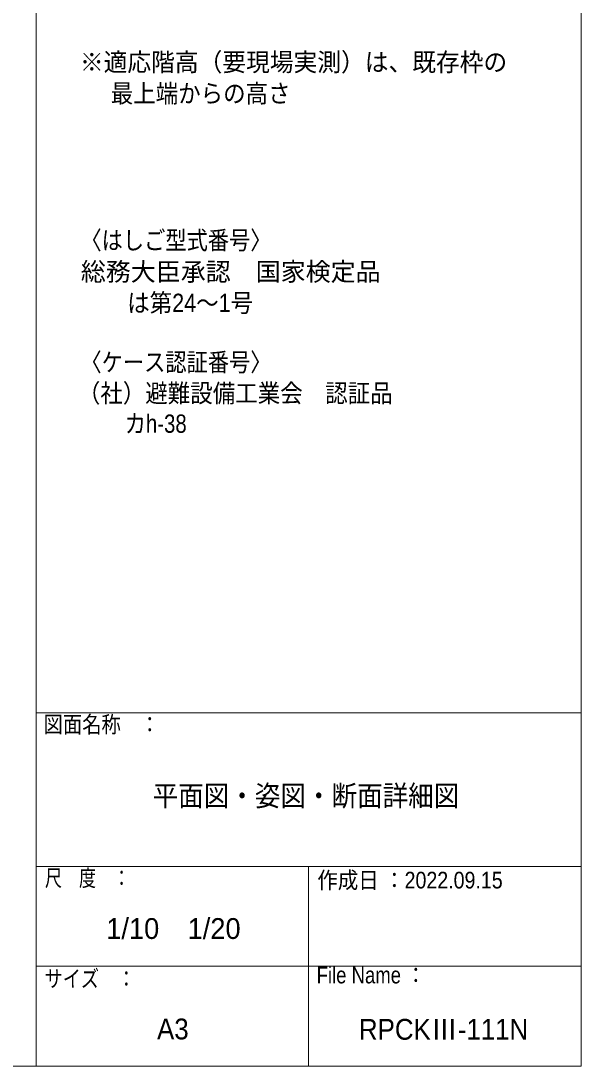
# Model space of a CAD drawing. Units: millimetres, scale not verified. Extents: x -2000 to 2000, y -1385 to 1385.
# Drawn here: x 1271 to 2000, y -1385 to -24 of the extents above; entities that cross this region are included whole.
import ezdxf
from ezdxf.enums import TextEntityAlignment as Align

# ---------------------------------------------------------------- set-up
doc = ezdxf.new("R2010")
doc.units = ezdxf.units.MM
doc.header["$LTSCALE"] = 10
doc.layers.add('0-0_zumenwaku', color=6, linetype='Continuous', lineweight=9)
doc.layers.add('0-1_moji', color=2, linetype='Continuous', lineweight=9)
doc.styles.add('ＭＳ Ｐゴシック', font='')
doc.styles.get('ＭＳ Ｐゴシック').set_extended_font_data('MS PGothic')

msp = doc.modelspace()

# ---------------------------------------------------------------- linework, layer by layer
at = {"layer": '0-0_zumenwaku'}
for p, q in [((1290.27, 1385.01), (1290.27, -1384.99)), ((1290.27, -924.99), (2000.27, -924.99)), ((1290.27, -1124.99), (2000.27, -1124.99)), ((1645.27, -1124.99), (1645.27, -1384.99)), ((1290.27, -1254.99), (2000.27, -1254.99))]:
    msp.add_line(p, q, dxfattribs=at)
msp.add_lwpolyline([(-1999.73, -1384.99), (2000.27, -1384.99), (2000.27, 1385.01), (-1999.73, 1385.01)], close=True, dxfattribs=at)

# ---------------------------------------------------------------- texts
at = {"layer": '0-0_zumenwaku', "style": 'ＭＳ Ｐゴシック'}
for s, height, width, p in [('図面名称\u3000：', 21.69, 0.85, (1300.08, -957.33)), ('尺\u3000度\u3000：', 21.7, 0.75, (1301.8, -1157.33)), ('作成日 ：2022.09.15', 21.69, 0.9, (1656.72, -1160.16)), ('サイズ\u3000：', 21.69, 0.8, (1301.34, -1288.47)), ('File Name ：', 21.69, 0.85, (1655.76, -1283.81))]:
    msp.add_text(s, height=height, dxfattribs=dict(at, width=width)).set_placement(p, align=Align.BOTTOM_LEFT)
at = {"layer": '0-1_moji', "style": 'ＭＳ Ｐゴシック'}
for s, height, width, p in [('※適応階高（要現場実測）は、既存枠の', 23.86, 0.95, (1347.44, -96.55)), ('\u3000 最上端からの高さ', 23.86, 0.9, (1350.43, -137.33)), ('〈はしご型式番号〉', 23.86, 0.85, (1348.05, -328.57)), ('\u3000\u3000は第24～1号', 23.86, 0.9, (1350.43, -410.13)), ('〈ケース認証番号〉', 23.86, 0.85, (1348.05, -487.34)), ('（社）避難設備工業会\u3000認証品', 23.86, 0.9, (1344.69, -527.74)), ('\u3000\u3000カh-38', 23.86, 0.85, (1350.43, -567.4)), ('平面図・姿図・断面詳細図', 27.11, 0.9, (1442.14, -1054.62)), ('A3', 27.11, 0.95, (1447.89, -1358.36)), ('RPCKⅢ-111N', 27.11, 0.95, (1710.88, -1358.79))]:
    msp.add_text(s, height=height, dxfattribs=dict(at, width=width)).set_placement(p, align=Align.BOTTOM_LEFT)
for s, height, p in [('総務大臣承認\u3000国家検定品', 23.86, (1348.56, -369.48)), ('1/10\u30001/20', 27.11, (1381.72, -1227.54))]:
    msp.add_text(s, height=height, dxfattribs=at).set_placement(p, align=Align.BOTTOM_LEFT)

doc.saveas('drawing.dxf')
